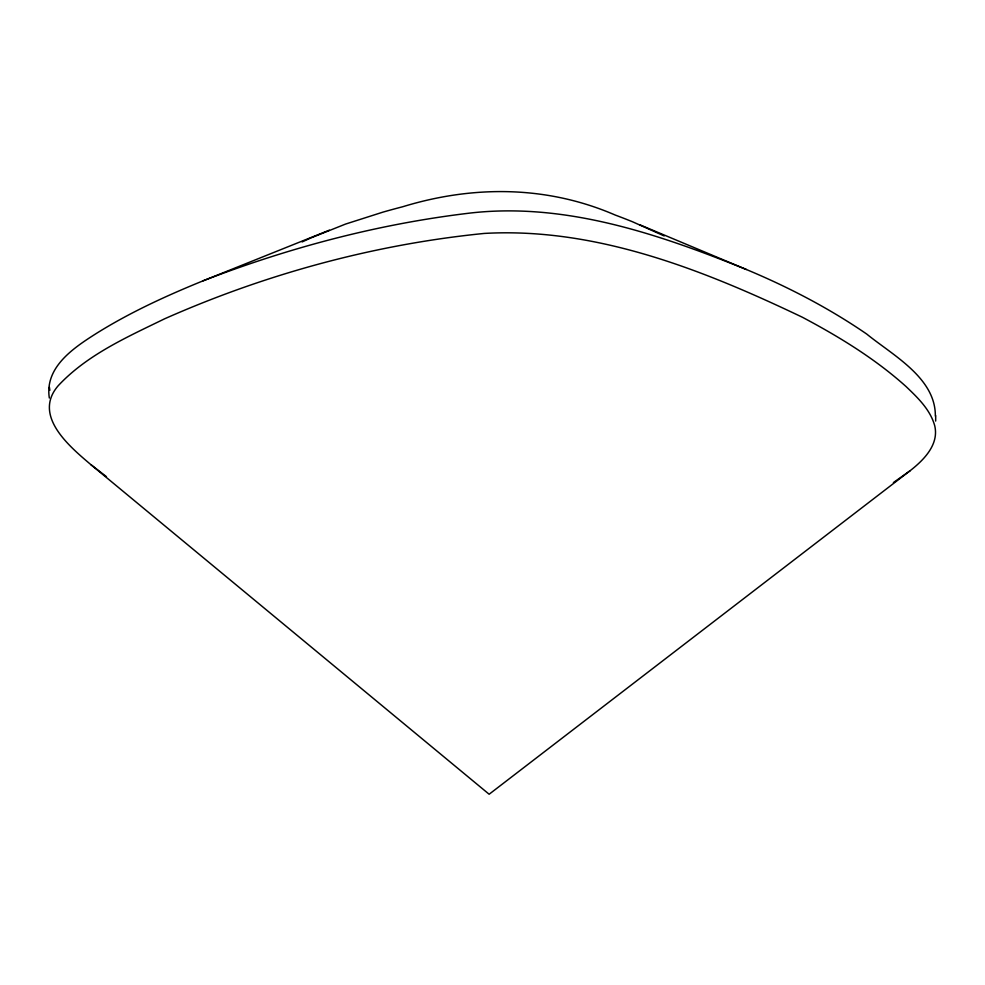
<?xml version="1.0" encoding="UTF-8"?>
<svg xmlns="http://www.w3.org/2000/svg" width="985" height="985" viewBox="0 0 985 985"><rect width="100%" height="100%" fill="white"/><g stroke="black" fill="none" stroke-linecap="round" stroke-linejoin="round"><path stroke-width="1.48" d="M49.336 398.038C44.473 367.023 73.937 347.656 96.604 333.287C130.254 312.282 166.465 295.722 203.144 280.799L329.335 230.182M935.664 421.063L935.713 415.67M935.344 416.101C935.738 377.92 892.767 355.277 866.738 334.063C829.111 308.219 788.431 287.066 746.359 269.496L639.807 224.789M909.918 470.879C923.487 460.278 939.173 444.814 934.753 425.852C930.357 409.735 917.774 397.731 906.065 386.551C875.012 358.651 839.109 336.722 802.356 317.232C703.388 269.964 595.9 227.116 484.251 233.433C374.14 244.415 265.667 274.052 164.52 318.844C127.003 337.165 87.049 354.748 58.152 385.788C32.394 415.682 69.529 446.513 90.928 464.686L489.139 794.242L909.918 470.879L893.395 482.576M203.144 280.799C289.159 247.543 379.25 223.718 470.916 212.969C566.215 202.294 659.297 234.368 746.359 269.496M664.198 235.944L632.789 221.884A511.043 216.786 0.5 0 0 615.28 215.075C547.069 185.512 473.206 185.143 402.705 206.751A511.043 216.786 0.5 0 0 383.017 212.107L345.575 224.063L311.457 237.693A511.043 216.786 0.5 0 0 302.161 241.928M106.454 476.666L90.928 464.686M49.435 387.376L49.841 390.319"/></g></svg>
